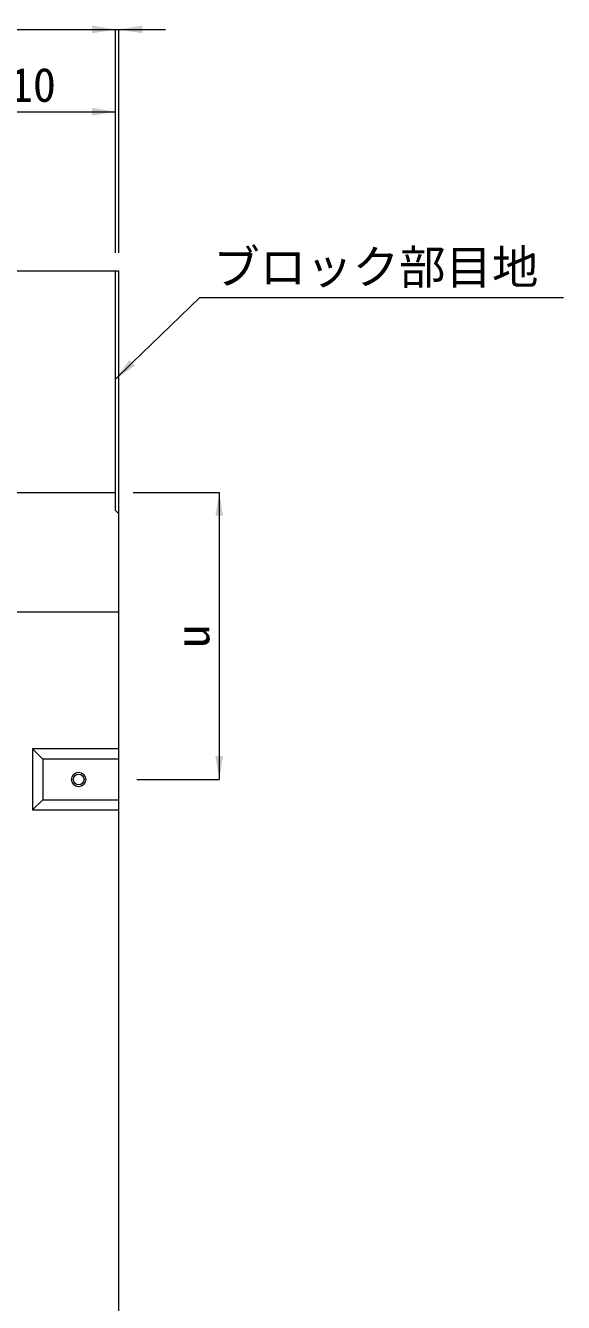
# Model space of a CAD drawing. Units: millimetres at full size; details may follow other scales. Extents: x 50430 to 101606, y 69050 to 91573.
# Drawn here: x 68045 to 68645, y 78865 to 80288 of the extents above; entities that cross this region are included whole.
import ezdxf
from ezdxf.enums import TextEntityAlignment as Align

# ---------------------------------------------------------------- set-up
doc = ezdxf.new("R2010")
doc.units = ezdxf.units.MM
doc.header["$LTSCALE"] = 50
doc.linetypes.add('USER1', pattern=[0.675, 0.375, -0.3])
for name, color, linetype, lineweight in [('インサート', 3, 'USER1', 9), ('寸法線', 7, 'Continuous', 13), ('本体', 2, 'Continuous', 9), ('補助線', 8, 'Continuous', 9)]:
    doc.layers.add(name, color=color, linetype=linetype, lineweight=lineweight)
doc.styles.add('ＭＳ ゴシック', font='')
doc.styles.get('ＭＳ ゴシック').set_extended_font_data('MS Gothic')

# ---------------------------------------------------------------- blocks, each defined once
blk = doc.blocks.new('filled_arrow')
at = {"color": 0, "linetype": 'Continuous', "lineweight": -2}
blk.add_solid([(7.5, 1.25), (0, 0), (7.5, -1.25)], dxfattribs=at)

msp = doc.modelspace()

# ---------------------------------------------------------------- linework, layer by layer
at = {"layer": 'インサート', "linetype": 'Continuous'}
for radius in [8, 6]:
    msp.add_circle((68103.79, 79448.12), radius, dxfattribs=at)
at = {"layer": '寸法線', "lineweight": 9}
for p, q in [((67154.79, 80284.12), (68144.79, 80284.12)), ((68092.79, 80284.12), (68200.79, 80284.12)), ((68144.79, 80035.12), (68144.79, 80284.12)), ((68144.79, 80035.12), (68144.79, 80284.12)), ((68148.79, 80035.12), (68148.79, 80284.12)), ((67934.79, 80192.37), (68144.79, 80192.37)), ((68144.79, 80035.12), (68144.79, 80192.37)), ((68164.79, 79768.12), (68260.62, 79768.12)), ((68260.62, 79768.12), (68260.62, 79448.12)), ((68168.79, 79448.12), (68260.62, 79448.12))]:
    msp.add_line(p, q, dxfattribs=at)
msp.add_lwpolyline([(68144.79, 79894.36), (68163.49, 79912.41), (68239.03, 79985.34), (68644.59, 79985.34)], dxfattribs=at)
at = {"layer": '本体', "lineweight": 20}
for p, q in [((67154.79, 80015.12), (68144.79, 80015.12)), ((68144.79, 79748.1), (68144.79, 80015.12)), ((68148.79, 79744.1), (68144.79, 79748.1)), ((68148.79, 78185.12), (68148.79, 79744.1)), ((67150.79, 79635.12), (68148.79, 79635.12))]:
    msp.add_line(p, q, dxfattribs=at)
at = {"layer": '本体'}
for p, q in [((67154.79, 79768.12), (68144.79, 79768.12)), ((68052.29, 79482.12), (68052.29, 79414.12)), ((68148.79, 79482.12), (68052.29, 79482.12)), ((68063.79, 79470.62), (68052.29, 79482.12)), ((68148.79, 79470.62), (68063.79, 79470.62)), ((68063.79, 79470.62), (68063.79, 79425.62)), ((68063.79, 79425.62), (68052.29, 79414.12)), ((68063.79, 79425.62), (68148.79, 79425.62)), ((68052.29, 79414.12), (68148.79, 79414.12))]:
    msp.add_line(p, q, dxfattribs=at)
at = {"layer": '補助線', "lineweight": 13}
for p in [(68144.79, 80015.12), (68148.79, 79744.1)]:
    msp.add_line(p, (68148.79, 80015.12), dxfattribs=at)

# ---------------------------------------------------------------- block references
at = {"layer": '寸法線', "lineweight": 9, "xscale": 3.47, "yscale": 3.47}
for p, rotation in [((68144.79, 80284.12), 180), ((68144.79, 80284.12), 180), ((68144.79, 80192.37), 180), ((68144.79, 79894.36), 44), ((68260.62, 79768.12), 270), ((68260.62, 79448.12), 90)]:
    msp.add_blockref('filled_arrow', p, dxfattribs=dict(at, rotation=rotation))
msp.add_blockref('filled_arrow', (68148.79, 80284.12), dxfattribs=at)

# ---------------------------------------------------------------- texts
at = {"layer": '寸法線', "style": 'ＭＳ ゴシック'}
for s, p in [('210', (68039.79, 80222.37)), ('ブロック部目地', (68435.36, 80019.29))]:
    msp.add_text(s, height=37.98, dxfattribs=at).set_placement(p, align=Align.MIDDLE_CENTER)
msp.add_text('u', height=37.98, rotation=90, dxfattribs=at).set_placement((68230.62, 79608.12), align=Align.MIDDLE_CENTER)

doc.saveas('drawing.dxf')
